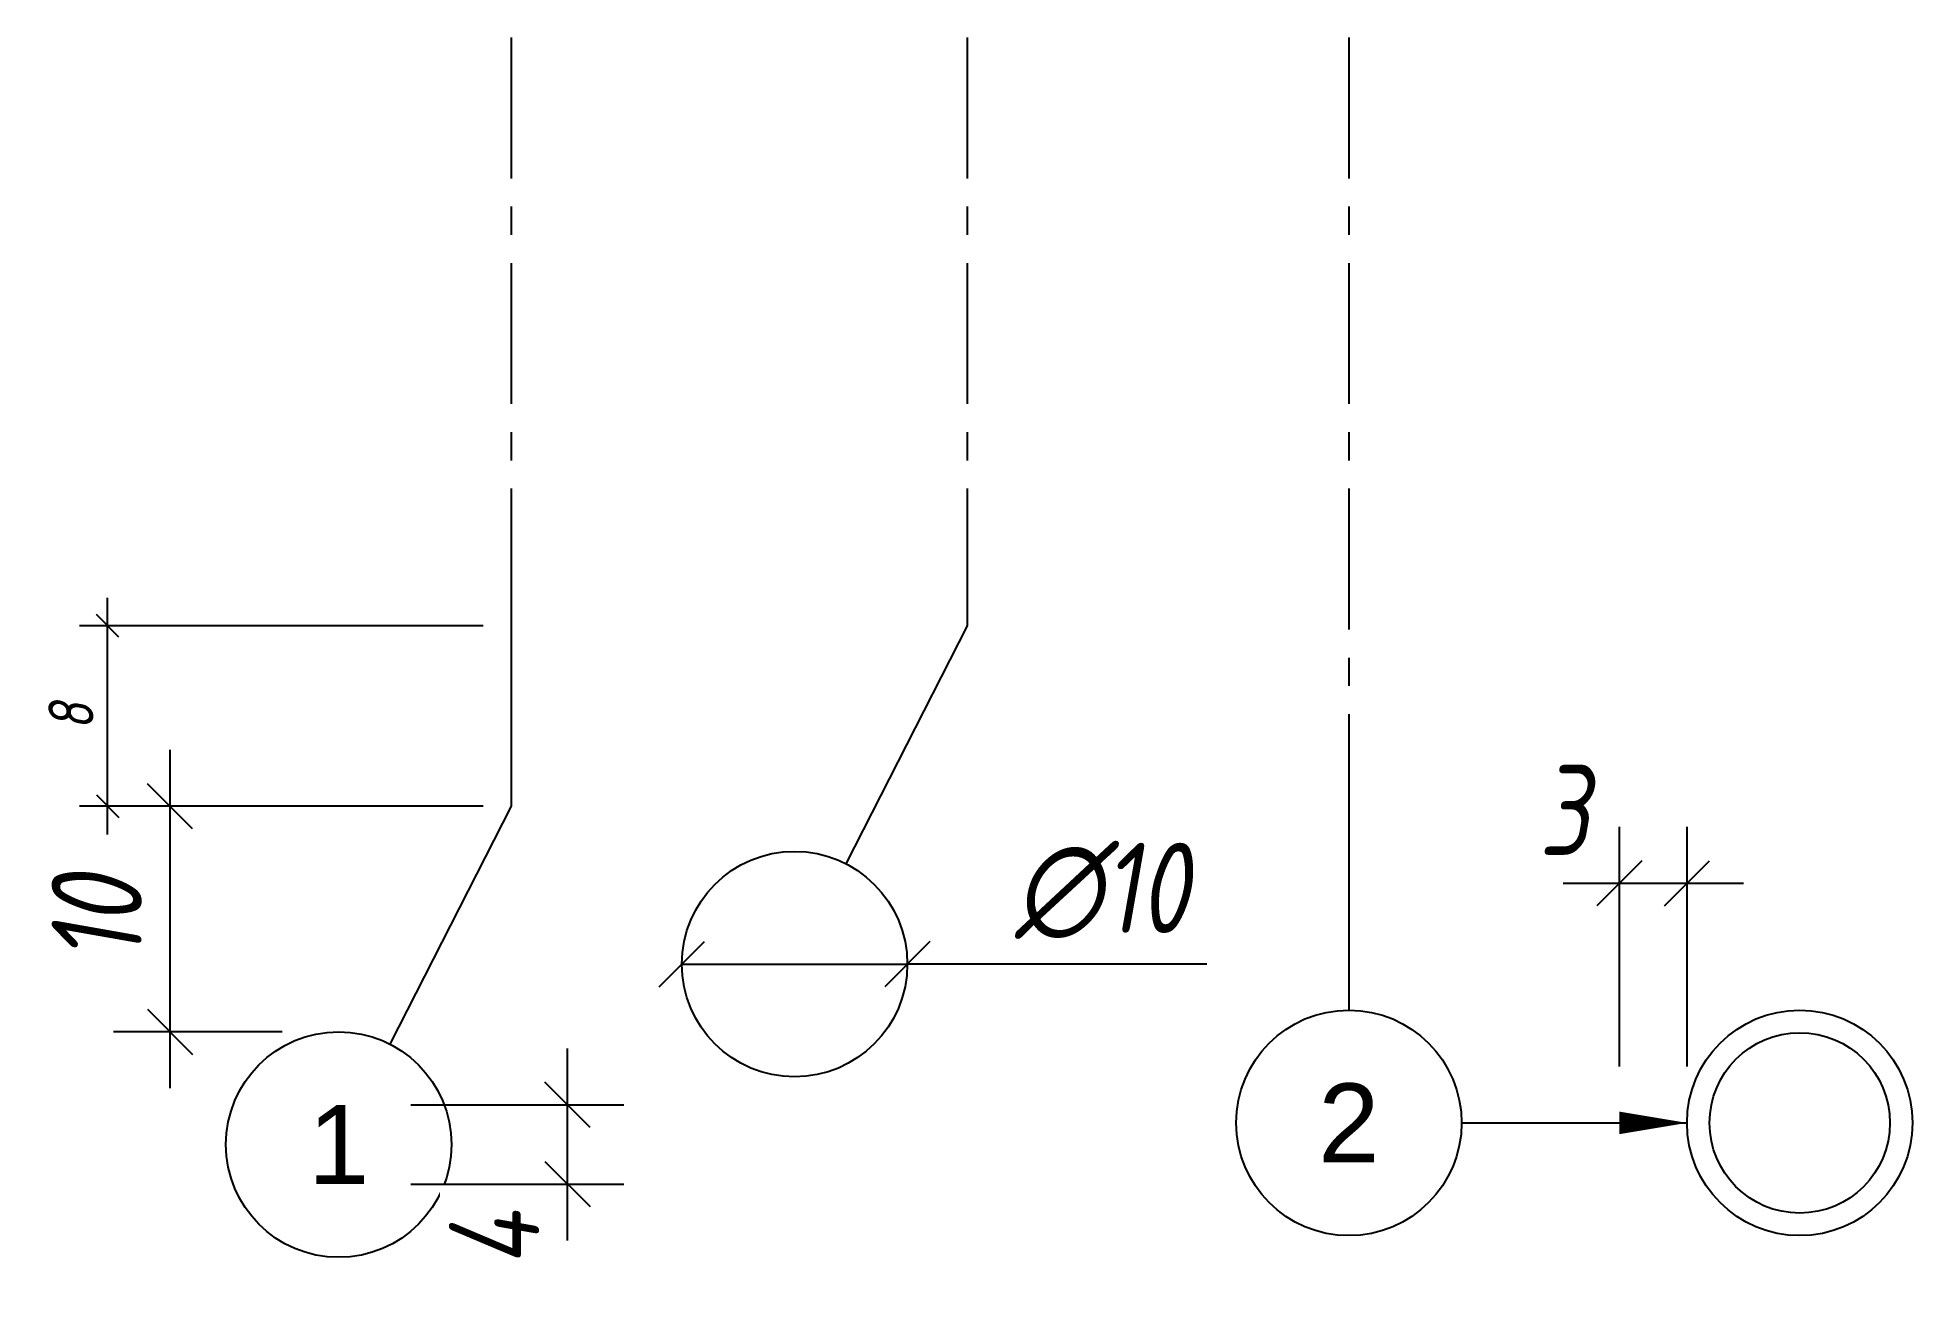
# Model space of a CAD drawing. Header units: millimetres. Extents: x 2002.7 to 2085.9, y 2025 to 2080.7.
import ezdxf
from ezdxf.enums import TextEntityAlignment as Align

# ---------------------------------------------------------------- set-up
doc = ezdxf.new("R2010")
doc.units = ezdxf.units.MM
doc.linetypes.add('осевая', pattern=[2, 1.25, -0.25, 0.25, -0.25])
doc.styles.add('MpTextStyle', font='isocpeur.ttf', dxfattribs={"width": 0.8, "oblique": 10, "height": 2})
doc.styles.get("Standard").update_dxf_attribs({"font": 'arial.ttf'})
doc.dimstyles.new('MpDimStyle', dxfattribs={"dimscale": 100, "dimtxt": 2, "dimasz": 1, "dimexe": 1.25, "dimexo": 1.25, "dimtad": 1, "dimdec": 0, "dimdsep": 46, "dimtxsty": 'MpTextStyle', "dimblk": 'OBLIQUE', "dimcen": 2.5, "dimdle": 1.25, "dimadec": 0, "dimazin": 0, "dimtfac": 1, "dimtdec": 0, "dimtix": 1, "dimtmove": 2, "dimatfit": 3, "dimfxl": 1, "dimtfill": 1, "dimarcsym": 0})

# ---------------------------------------------------------------- blocks, each defined once
blk = doc.blocks.new('*U1')
at = {"color": 0, "linetype": 'ByBlock', "lineweight": -2, "ltscale": 5}
blk.add_line((0, 0), (0, -26.089), dxfattribs=at)
at = {"color": 0, "linetype": 'Continuous', "lineweight": -2}
for p, q in [((0, -26.089), (0, -34.089)), ((0, -34.089), (-5.383, -44.635))]:
    blk.add_line(p, q, dxfattribs=at)
blk.add_circle((-7.656, -49.089), 5, dxfattribs=at)
at = {"color": 0, "linetype": 'ByBlock', "lineweight": -2}
blk.add_text('1', height=3.5, dxfattribs=at).set_placement((-7.656, -49.089), align=Align.MIDDLE_CENTER)
blk = doc.blocks.new('*U10')
at = {"color": 0, "linetype": 'ByBlock', "lineweight": -2, "ltscale": 5}
blk.add_line((0, 0), (0, -33.129), dxfattribs=at)
at = {"color": 0, "linetype": 'Continuous', "lineweight": -2}
for p, q in [((0, -33.129), (0, -43.129)), ((5, -48.129), (15, -48.129))]:
    blk.add_line(p, q, dxfattribs=at)
blk.add_lwpolyline([(12, -48.129, 1, 0, 0), (15, -48.129, 0, 0, 0)], format="xyseb", dxfattribs=at)
for centre, radius in [((0, -48.129), 5), ((20, -48.129), 5), ((20, -48.129), 4)]:
    blk.add_circle(centre, radius, dxfattribs=at)
at = {"color": 0, "linetype": 'ByBlock', "lineweight": -2}
blk.add_text('2', height=3.5, dxfattribs=at).set_placement((0, -48.129), align=Align.MIDDLE_CENTER)
blk = doc.blocks.new('_Oblique')
at = {"color": 0, "linetype": 'ByBlock', "lineweight": -2}
blk.add_line((-0.5, -0.5), (0.5, 0.5), dxfattribs=at)
blk = doc.blocks.new('*D11')
at = {"color": 0, "lineweight": -2, "transparency": 16777216}
for p, q in [((2008.568, 2049.079), (2008.568, 2034.079)), ((2021.208, 2046.579), (2006.068, 2046.579)), ((2013.552, 2036.579), (2006.068, 2036.579))]:
    blk.add_line(p, q, dxfattribs=at)
at = {"layer": 'Defpoints', "color": 0, "transparency": 16777216}
for p in [(2023.708, 2046.579), (2008.568, 2036.579), (2016.052, 2036.579)]:
    blk.add_point(p, dxfattribs=at)
at = {"color": 0, "lineweight": -2, "transparency": 16777216, "xscale": 2, "yscale": 2, "zscale": 2}
for p, rotation in [((2008.568, 2046.579), 90), ((2008.568, 2036.579), 270)]:
    blk.add_blockref('_Oblique', p, dxfattribs=dict(at, rotation=rotation))
at = {"color": 0, "transparency": 16777216, "insert": (2005.318, 2041.579), "char_height": 4, "attachment_point": 5, "rotation": 90, "style": 'MpTextStyle', "bg_fill": 3, "box_fill_scale": 1.1, "bg_fill_color": 256, "bg_fill_true_color": 13158600, "bg_fill_transparency": 0}
blk.add_mtext('10', dxfattribs=at)
blk = doc.blocks.new('*D12')
at = {"color": 0, "lineweight": -2}
for p, q in [((2005.803, 2045.329), (2005.803, 2055.829)), ((2022.458, 2054.579), (2004.553, 2054.579)), ((2022.458, 2046.579), (2004.553, 2046.579))]:
    blk.add_line(p, q, dxfattribs=at)
at = {"layer": 'Defpoints', "color": 0}
for p in [(2005.803, 2054.579), (2023.708, 2054.579), (2023.708, 2046.579)]:
    blk.add_point(p, dxfattribs=at)
at = {"color": 0, "lineweight": -2}
for p, rotation in [((2005.803, 2054.579), 90), ((2005.803, 2046.579), 270)]:
    blk.add_blockref('_Oblique', p, dxfattribs=dict(at, rotation=rotation))
at = {"color": 0, "insert": (2004.178, 2050.579), "char_height": 2, "attachment_point": 5, "rotation": 90, "style": 'MpTextStyle', "bg_fill": 3, "box_fill_scale": 1.1, "bg_fill_color": 256, "bg_fill_true_color": 13158600, "bg_fill_transparency": 0}
blk.add_mtext('8', dxfattribs=at)
blk = doc.blocks.new('*D14')
at = {"color": 0, "lineweight": -2, "transparency": 16777216}
for p, q in [((2026.202, 2027.329), (2026.202, 2035.838)), ((2019.258, 2033.338), (2028.702, 2033.338)), ((2019.258, 2029.829), (2028.702, 2029.829))]:
    blk.add_line(p, q, dxfattribs=at)
at = {"layer": 'Defpoints', "color": 0, "transparency": 16777216}
for p in [(2016.758, 2033.338), (2026.202, 2033.338), (2016.758, 2029.829)]:
    blk.add_point(p, dxfattribs=at)
at = {"color": 0, "lineweight": -2, "transparency": 16777216, "xscale": 2, "yscale": 2, "zscale": 2, "rotation": 90}
blk.add_blockref('_Oblique', (2026.202, 2033.338), dxfattribs=at)
at = {"color": 0, "transparency": 16777216, "insert": (2022.952, 2027.374), "char_height": 4, "attachment_point": 5, "rotation": 90, "style": 'MpTextStyle', "bg_fill": 3, "box_fill_scale": 1.1, "bg_fill_color": 256, "bg_fill_true_color": 13158600, "bg_fill_transparency": 0}
blk.add_mtext('4', dxfattribs=at)
at = {"color": 0, "lineweight": -2, "transparency": 16777216, "xscale": 2, "yscale": 2, "zscale": 2, "rotation": 270}
blk.add_blockref('_Oblique', (2026.202, 2029.829), dxfattribs=at)
blk = doc.blocks.new('*D15')
at = {"color": 0, "lineweight": -2, "transparency": 16777216}
for p, q in [((2072.86, 2035.039), (2072.86, 2045.661)), ((2075.86, 2035.039), (2075.86, 2045.661)), ((2078.36, 2043.161), (2070.36, 2043.161))]:
    blk.add_line(p, q, dxfattribs=at)
at = {"layer": 'Defpoints', "color": 0, "transparency": 16777216}
for p in [(2072.86, 2043.161), (2072.86, 2032.539), (2075.86, 2032.539)]:
    blk.add_point(p, dxfattribs=at)
at = {"color": 0, "lineweight": -2, "transparency": 16777216, "xscale": 2, "yscale": 2, "zscale": 2}
blk.add_blockref('_Oblique', (2075.86, 2043.161), dxfattribs=at)
at = {"color": 0, "transparency": 16777216, "insert": (2070.409, 2046.411), "char_height": 4, "attachment_point": 5, "style": 'MpTextStyle', "bg_fill": 3, "box_fill_scale": 1.1, "bg_fill_color": 256, "bg_fill_true_color": 13158600, "bg_fill_transparency": 0}
blk.add_mtext('3', dxfattribs=at)
at = {"color": 0, "lineweight": -2, "transparency": 16777216, "xscale": 2, "yscale": 2, "zscale": 2, "rotation": 180}
blk.add_blockref('_Oblique', (2072.86, 2043.161), dxfattribs=at)
blk = doc.blocks.new('*D16')
at = {"color": 0, "lineweight": -2, "transparency": 16777216}
for p in [(2031.274, 2039.579), (2054.559, 2039.579)]:
    blk.add_line(p, (2041.274, 2039.579), dxfattribs=at)
at = {"layer": 'Defpoints', "color": 0, "transparency": 16777216}
for p in [(2031.274, 2039.579), (2041.274, 2039.579)]:
    blk.add_point(p, dxfattribs=at)
at = {"color": 0, "lineweight": -2, "transparency": 16777216, "xscale": 2, "yscale": 2, "zscale": 2}
blk.add_blockref('_Oblique', (2031.274, 2039.579), dxfattribs=at)
at = {"color": 0, "lineweight": -2, "transparency": 16777216, "xscale": 2, "yscale": 2, "zscale": 2, "rotation": 180}
blk.add_blockref('_Oblique', (2041.274, 2039.579), dxfattribs=at)
at = {"color": 0, "transparency": 16777216, "insert": (2049.917, 2042.829), "char_height": 4, "attachment_point": 5, "style": 'MpTextStyle', "bg_fill": 3, "box_fill_scale": 1.1, "bg_fill_color": 256, "bg_fill_true_color": 13158600, "bg_fill_transparency": 0}
blk.add_mtext('∅10', dxfattribs=at)

msp = doc.modelspace()

# ---------------------------------------------------------------- linework, layer by layer
at = {"color": 0, "linetype": 'осевая', "lineweight": -2, "ltscale": 5}
msp.add_line((2043.93, 2080.668), (2043.93, 2054.579), dxfattribs=at)
at = {"color": 0, "linetype": 'Continuous', "lineweight": -2}
msp.add_line((2043.93, 2054.579), (2038.547, 2044.033), dxfattribs=at)
msp.add_circle((2036.274, 2039.579), 5, dxfattribs=at)

# ---------------------------------------------------------------- block references
at = {"linetype": 'осевая'}
for name, p in [('*U1', (2023.708, 2080.668)), ('*U10', (2060.86, 2080.668))]:
    msp.add_blockref(name, p, dxfattribs=at)

# ---------------------------------------------------------------- next in the draw order: dimensions: what is measured, and where the dimension line sits
dim = msp.add_linear_dim(base=(2008.568, 2036.579), p1=(2023.708, 2046.579), p2=(2016.052, 2036.579), angle=90, dimstyle='MpDimStyle', override={"dimtxt": 2})
dim.commit()
dim.dimension.update_dxf_attribs({"geometry": '*D11', "text_midpoint": (2005.318, 2041.579)})
dim = msp.add_linear_dim(base=(2072.86, 2043.161), p1=(2075.86, 2032.539), p2=(2072.86, 2032.539), dimstyle='MpDimStyle', override={"dimtxt": 2})
dim.commit()
dim.dimension.update_dxf_attribs({"geometry": '*D15', "text_midpoint": (2070.409, 2046.411), "dimtype": 160})
dim = msp.add_diameter_dim_2p(p1=(2031.274, 2039.579), p2=(2041.274, 2039.579), dimstyle='MpDimStyle')
dim.commit()
dim.dimension.update_dxf_attribs({"geometry": '*D16', "text_midpoint": (2049.917, 2042.829)})

# ---------------------------------------------------------------- next in the draw order: dimensions: what is measured, and where the dimension line sits
dim = msp.add_linear_dim(base=(2005.803, 2054.579), p1=(2023.708, 2046.579), p2=(2023.708, 2054.579), angle=90, dimstyle='MpDimStyle', override={"dimtxt": 2})
dim.commit()
dim.dimension.update_dxf_attribs({"geometry": '*D12', "text_midpoint": (2004.178, 2050.579)})
dim = msp.add_linear_dim(base=(2026.202, 2033.338), p1=(2016.758, 2029.829), p2=(2016.758, 2033.338), angle=90, dimstyle='MpDimStyle')
dim.commit()
dim.dimension.update_dxf_attribs({"geometry": '*D14', "text_midpoint": (2022.952, 2027.374), "dimtype": 160})

doc.saveas('drawing.dxf')
